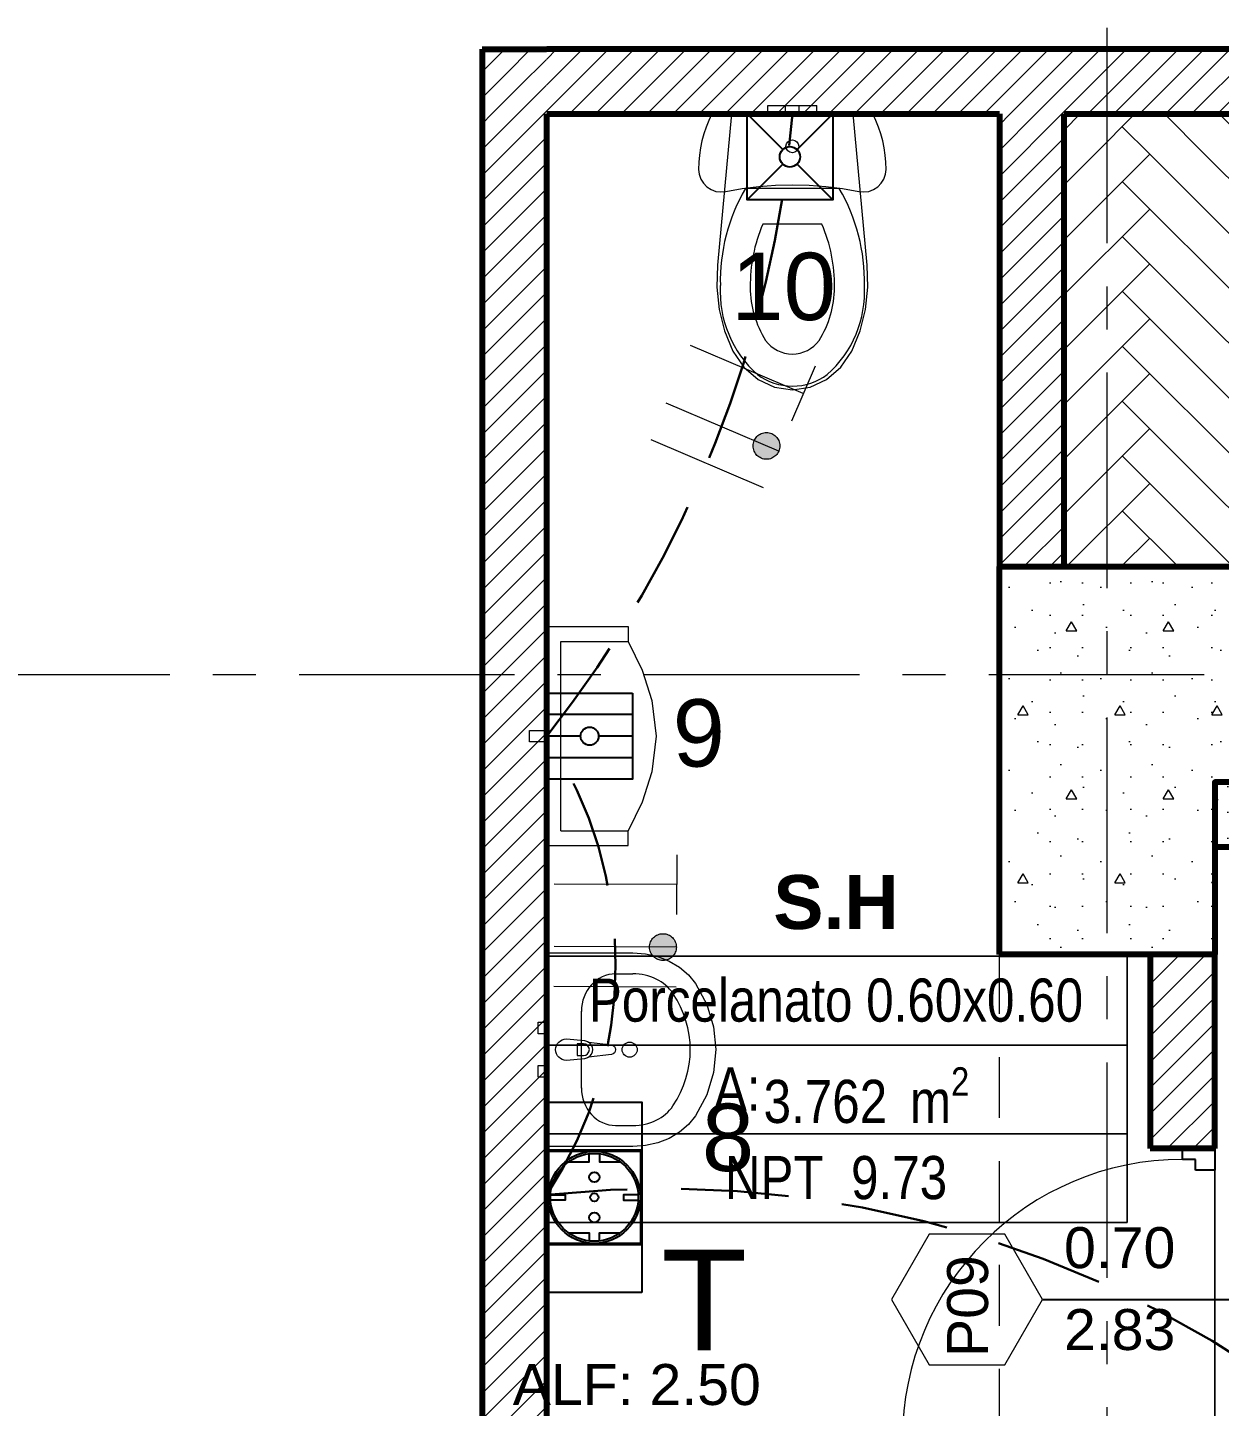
# Model space of a CAD drawing. Header units: inches. Extents: x -19 to 5698, y -728 to 92.
# Drawn here: x 191.816 to 194.581, y 37.952 to 41.15 of the extents above; entities that cross this region are included whole.
import ezdxf
from ezdxf.enums import TextEntityAlignment as Align

# ---------------------------------------------------------------- set-up
doc = ezdxf.new("R2010")
doc.units = ezdxf.units.IN
doc.header["$MEASUREMENT"] = 0
doc.set_wipeout_variables(frame=1)
doc.header["$PDMODE"] = 1
for name, pattern in [('HIDDEN', [0.375, 0.25, -0.125]), ('Hidden Line', [0.195611, 0.141111, -0.0545]), ('Punto & Raya', [0.65, 0.5, -0.075, 0, -0.075]), ('Rayas', [0.282222, 0.141111, -0.141111]), ('RAYITAS', [0.375, 0.25, -0.125]), ('Wipeout_Contour', [1, 0, -1])]:
    doc.linetypes.add(name, pattern=pattern)
doc.layers.get('0').update_dxf_attribs({"color": 61})
for name, color, linetype, lineweight in [('00 conduct tomacorr', 120, 'HIDDEN', 30), ('00 IE LUZ EMERGENCIA', 253, 'Continuous', 0), ('T-TECHO-E', 150, 'Continuous', 20), ('TOMACORRIENTE', 22, 'RAYITAS', 9)]:
    doc.layers.add(name, color=color, linetype=linetype, lineweight=lineweight)
for name, color, linetype in [('02 _ ARQ _ ALB _ Ejes Generales', 251, 'Continuous'), ('02 _ ARQ _ ZON _ Espacio.3D', 7, 'Continuous'), ('08 _ STR _ EXT _ 06 Columnas', 7, 'Continuous'), ('08 _ STR _ EXT _ 07 Losa Aligerada', 7, 'Continuous'), ('08 _ STR _ EXT _ 09 Vigas', 251, 'Continuous'), ('Estructura - 04 MURO', 7, 'Continuous'), ('Estructura - Carga', 7, 'Continuous'), ('Fluxometro E. Baño', 140, 'Continuous'), ('Fluxometro E. Mingitorio', 117, 'Continuous'), ('Interior - Sanitarios', 7, 'Continuous'), ('TOMA. HYDROBOX SHUKO S', 7, 'Continuous')]:
    doc.layers.add(name, color=color, linetype=linetype)
doc.styles.add('Annotative', font='arial.ttf')
doc.styles.add('Arial', font='arial.ttf')
doc.styles.add('Estilo_Generado_4', font='swisse.ttf')
doc.styles.add('Estilo_Generado_8', font='arialbd.ttf')
doc.styles.add('Estilo_Generado_9', font='ARIALN.TTF')
pattern_1 = [(45, (185.00004, 1e-08), (-0.03005204, 0.03005204), [])]

# ---------------------------------------------------------------- blocks, each defined once
blk = doc.blocks.new('*X107', base_point=(1608.118, 0))
at = {"layer": '02 _ ARQ _ ZON _ Espacio.3D', "color": 254, "linetype": 'Continuous', "lineweight": 0}
for p, q in [((1617.3753, 40.95), (1617.338, 40.9127)), ((1617.5026, 40.95), (1617.4094, 40.8568)), ((1617.664, 40.8568), (1617.5708, 40.95)), ((1617.7913, 40.8568), (1617.6981, 40.95)), ((1617.7572, 40.95), (1617.7276, 40.9205)), ((1617.8844, 40.95), (1617.7913, 40.8568)), ((1618.0117, 40.95), (1617.9186, 40.8568)), ((1618.1731, 40.8568), (1618.0799, 40.95)), ((1618.3004, 40.8568), (1618.2072, 40.95)), ((1618.2663, 40.95), (1618.2367, 40.9205)), ((1618.3936, 40.95), (1618.3004, 40.8568)), ((1618.5208, 40.95), (1618.4277, 40.8568)), ((1618.6822, 40.8568), (1618.5891, 40.95)), ((1618.8095, 40.8568), (1618.7163, 40.95)), ((1618.7754, 40.95), (1618.7459, 40.9205)), ((1618.9027, 40.95), (1618.8095, 40.8568)), ((1619.03, 40.95), (1618.9368, 40.8568)), ((1619.1913, 40.8568), (1619.0982, 40.95)), ((1619.2381, 40.9373), (1619.2254, 40.95)), ((1617.4731, 40.9205), (1617.5367, 40.8568)), ((1617.9822, 40.9205), (1618.0458, 40.8568)), ((1618.4913, 40.9205), (1618.5549, 40.8568)), ((1619.0004, 40.9205), (1619.0641, 40.8568)), ((1617.4094, 40.8568), (1617.338, 40.7854)), ((1617.5367, 40.8568), (1617.338, 40.6581)), ((1617.7913, 40.6023), (1617.5367, 40.8568)), ((1617.7913, 40.7295), (1617.664, 40.8568)), ((1617.7913, 40.8568), (1617.7276, 40.7932)), ((1617.9186, 40.8568), (1617.7913, 40.7295)), ((1618.0458, 40.8568), (1617.7913, 40.6023)), ((1618.3004, 40.6023), (1618.0458, 40.8568)), ((1618.3004, 40.7295), (1618.1731, 40.8568)), ((1618.3004, 40.8568), (1618.2367, 40.7932)), ((1618.4277, 40.8568), (1618.3004, 40.7295)), ((1618.5549, 40.8568), (1618.3004, 40.6023)), ((1618.8095, 40.6023), (1618.5549, 40.8568)), ((1618.8095, 40.7295), (1618.6822, 40.8568)), ((1618.8095, 40.8568), (1618.7459, 40.7932)), ((1618.9368, 40.8568), (1618.8095, 40.7295)), ((1619.0641, 40.8568), (1618.8095, 40.6023)), ((1619.2381, 40.6828), (1619.0641, 40.8568)), ((1619.2381, 40.8101), (1619.1913, 40.8568)), ((1617.7913, 40.475), (1617.4731, 40.7932)), ((1618.3004, 40.475), (1617.9822, 40.7932)), ((1618.8095, 40.475), (1618.4913, 40.7932)), ((1619.2381, 40.5555), (1619.0004, 40.7932)), ((1617.5367, 40.7295), (1617.338, 40.5309)), ((1617.7913, 40.7295), (1617.7276, 40.6659)), ((1618.0458, 40.7295), (1617.7913, 40.475)), ((1618.3004, 40.7295), (1618.2367, 40.6659)), ((1618.5549, 40.7295), (1618.3004, 40.475)), ((1618.8095, 40.7295), (1618.7459, 40.6659)), ((1619.0641, 40.7295), (1618.8095, 40.475)), ((1617.664, 40.475), (1617.4731, 40.6659)), ((1618.1731, 40.475), (1617.9822, 40.6659)), ((1618.6822, 40.475), (1618.4913, 40.6659)), ((1619.1913, 40.475), (1619.0004, 40.6659)), ((1617.5367, 40.6023), (1617.4094, 40.475)), ((1617.7913, 40.6023), (1617.7276, 40.5386)), ((1618.0458, 40.6023), (1617.9186, 40.475)), ((1618.3004, 40.6023), (1618.2367, 40.5386)), ((1618.5549, 40.6023), (1618.4277, 40.475)), ((1618.8095, 40.6023), (1618.7459, 40.5386)), ((1619.0641, 40.6023), (1618.9368, 40.475)), ((1617.4731, 40.5386), (1617.5367, 40.475)), ((1617.9822, 40.5386), (1618.0458, 40.475)), ((1618.4913, 40.5386), (1618.5549, 40.475)), ((1619.0004, 40.5386), (1619.0641, 40.475)), ((1617.4094, 40.475), (1617.338, 40.4036)), ((1617.5367, 40.475), (1617.338, 40.2763)), ((1617.7913, 40.2204), (1617.5367, 40.475)), ((1617.7913, 40.3477), (1617.664, 40.475)), ((1617.7913, 40.475), (1617.7276, 40.4113)), ((1617.9186, 40.475), (1617.7913, 40.3477)), ((1618.0458, 40.475), (1617.7913, 40.2204)), ((1618.3004, 40.2204), (1618.0458, 40.475)), ((1618.3004, 40.3477), (1618.1731, 40.475)), ((1618.3004, 40.475), (1618.2367, 40.4113)), ((1618.4277, 40.475), (1618.3004, 40.3477)), ((1618.5549, 40.475), (1618.3004, 40.2204)), ((1618.8095, 40.2204), (1618.5549, 40.475)), ((1618.8095, 40.3477), (1618.6822, 40.475)), ((1618.8095, 40.475), (1618.7459, 40.4113)), ((1618.9368, 40.475), (1618.8095, 40.3477)), ((1619.0641, 40.475), (1618.8095, 40.2204)), ((1619.2381, 40.3009), (1619.0641, 40.475)), ((1619.2381, 40.4282), (1619.1913, 40.475)), ((1617.7913, 40.0931), (1617.4731, 40.4113)), ((1618.3004, 40.0931), (1617.9822, 40.4113)), ((1618.8095, 40.0931), (1618.4913, 40.4113)), ((1619.2381, 40.1737), (1619.0004, 40.4113)), ((1617.5367, 40.3477), (1617.338, 40.149)), ((1617.7913, 40.3477), (1617.7276, 40.2841)), ((1618.0458, 40.3477), (1617.7913, 40.0931)), ((1618.3004, 40.3477), (1618.2367, 40.2841)), ((1618.5549, 40.3477), (1618.3004, 40.0931)), ((1618.8095, 40.3477), (1618.7459, 40.2841)), ((1619.0641, 40.3477), (1618.8095, 40.0931)), ((1617.664, 40.0931), (1617.4731, 40.2841)), ((1618.1731, 40.0931), (1617.9822, 40.2841)), ((1618.6822, 40.0931), (1618.4913, 40.2841)), ((1619.1913, 40.0931), (1619.0004, 40.2841)), ((1617.5367, 40.2204), (1617.4094, 40.0931)), ((1617.7913, 40.2204), (1617.7276, 40.1568)), ((1618.0458, 40.2204), (1617.9186, 40.0931)), ((1618.3004, 40.2204), (1618.2367, 40.1568)), ((1618.5549, 40.2204), (1618.4277, 40.0931)), ((1618.8095, 40.2204), (1618.7459, 40.1568)), ((1619.0641, 40.2204), (1618.9368, 40.0931)), ((1617.4731, 40.1568), (1617.5367, 40.0931)), ((1617.9822, 40.1568), (1618.0458, 40.0931)), ((1618.4913, 40.1568), (1618.5549, 40.0931)), ((1619.0004, 40.1568), (1619.0641, 40.0931)), ((1617.4094, 40.0931), (1617.338, 40.0217)), ((1617.5367, 40.0931), (1617.3436, 39.9)), ((1617.7299, 39.9), (1617.5367, 40.0931)), ((1617.7913, 39.9659), (1617.664, 40.0931)), ((1617.7913, 40.0931), (1617.7276, 40.0295)), ((1617.9186, 40.0931), (1617.7913, 39.9659)), ((1618.0458, 40.0931), (1617.8527, 39.9)), ((1618.3004, 39.8386), (1618.0458, 40.0931)), ((1618.3004, 39.9659), (1618.1731, 40.0931)), ((1618.3004, 40.0931), (1618.2367, 40.0295)), ((1618.4277, 40.0931), (1618.3004, 39.9659)), ((1618.5549, 40.0931), (1618.3004, 39.8386)), ((1618.8095, 39.8386), (1618.5549, 40.0931)), ((1618.8095, 39.9659), (1618.6822, 40.0931)), ((1618.8095, 40.0931), (1618.7459, 40.0295)), ((1618.9368, 40.0931), (1618.8095, 39.9659)), ((1619.0641, 40.0931), (1618.8095, 39.8386)), ((1619.2381, 39.9191), (1619.0641, 40.0931)), ((1619.2381, 40.0464), (1619.1913, 40.0931)), ((1617.6026, 39.9), (1617.4731, 40.0295)), ((1618.3004, 39.7113), (1617.9822, 40.0295)), ((1618.8095, 39.7113), (1618.4913, 40.0295)), ((1619.2381, 39.7918), (1619.0004, 40.0295)), ((1617.5367, 39.9659), (1617.4708, 39.9)), ((1617.7913, 39.9659), (1617.7276, 39.9022)), ((1618.0458, 39.9659), (1617.98, 39.9)), ((1618.3004, 39.9659), (1618.2367, 39.9022)), ((1618.5549, 39.9659), (1618.3004, 39.7113)), ((1618.8095, 39.9659), (1618.7459, 39.9022)), ((1619.0641, 39.9659), (1618.8095, 39.7113)), ((1617.4753, 39.9), (1617.4731, 39.9022)), ((1617.9844, 39.9), (1617.9822, 39.9022)), ((1618.6822, 39.7113), (1618.4913, 39.9022)), ((1619.1913, 39.7113), (1619.0004, 39.9022)), ((1618.3004, 39.8386), (1618.2367, 39.7749)), ((1618.5549, 39.8386), (1618.4277, 39.7113)), ((1618.8095, 39.8386), (1618.7459, 39.7749)), ((1619.0641, 39.8386), (1618.9368, 39.7113)), ((1618.1731, 39.7113), (1618.088, 39.7964)), ((1618.4913, 39.7749), (1618.5549, 39.7113)), ((1619.0004, 39.7749), (1619.0641, 39.7113)), ((1618.3004, 39.584), (1618.1731, 39.7113)), ((1618.3004, 39.7113), (1618.2367, 39.6477)), ((1618.4277, 39.7113), (1618.3004, 39.584)), ((1618.5549, 39.7113), (1618.3004, 39.4567)), ((1618.8095, 39.4567), (1618.5549, 39.7113)), ((1618.8095, 39.584), (1618.6822, 39.7113)), ((1618.8095, 39.7113), (1618.7459, 39.6477)), ((1618.9368, 39.7113), (1618.8095, 39.584)), ((1619.0641, 39.7113), (1618.8095, 39.4567)), ((1619.2381, 39.5373), (1619.0641, 39.7113)), ((1619.2381, 39.6645), (1619.1913, 39.7113)), ((1618.3004, 39.4567), (1618.088, 39.6691)), ((1618.739, 39.4), (1618.4913, 39.6477)), ((1619.2381, 39.41), (1619.0004, 39.6477)), ((1618.3004, 39.584), (1618.2367, 39.5204)), ((1618.5549, 39.584), (1618.4209, 39.45)), ((1618.8095, 39.584), (1618.7459, 39.5204)), ((1619.0641, 39.584), (1618.88, 39.4)), ((1618.1799, 39.45), (1618.088, 39.5418)), ((1618.6117, 39.4), (1618.4913, 39.5204)), ((1619.1208, 39.4), (1619.0004, 39.5204)), ((1618.3004, 39.4567), (1618.2936, 39.45)), ((1618.5549, 39.4567), (1618.5381, 39.4399)), ((1618.8095, 39.4567), (1618.7528, 39.4)), ((1619.0641, 39.4567), (1619.0073, 39.4))]:
    blk.add_line(p, q, dxfattribs=at)
for p in [(1617.7276, 40.6659), (1618.2367, 40.6659), (1618.7459, 40.6659), (1617.7276, 40.2841), (1618.2367, 40.2841), (1618.7459, 40.2841), (1617.7276, 39.9022), (1618.2367, 39.9022), (1618.7459, 39.9022), (1618.2367, 39.5204), (1618.7459, 39.5204)]:
    blk.add_point(p, dxfattribs=at)
blk = doc.blocks.new('TOMA. HYDROBOX SHUKO')
at = {"true_color": 0xafd9aa}
h = blk.add_hatch(dxfattribs=at)
h.set_pattern_fill('ANSI31', color=9, scale=0.67)
h.set_pattern_definition([(45, (0, 0), (-1.5041929, 1.5041929), [])])
edge = h.paths.add_edge_path()
edge.add_arc((53447.4624, 40916.352), 0.008, 0, 360)
edge = h.paths.add_edge_path()
edge.add_arc((53447.4942, 40916.3521), 0.00644, 0, 360)
edge = h.paths.add_edge_path()
edge.add_arc((53447.5258, 40916.352), 0.008, 0, 360)
at = {"color": 32, "true_color": 0xcd6928}
blk.add_lwpolyline([(53447.6441, 40916.427), (53447.6441, 40916.277), (53447.3441, 40916.277), (53447.3441, 40916.427)], close=True, dxfattribs=at)
for points in [[(53447.4199, 40916.277), (53447.5683, 40916.277), (53447.5683, 40916.427), (53447.4199, 40916.427), (53447.4199, 40916.277)], [(53447.4216, 40916.2794), (53447.4216, 40916.4245), (53447.5666, 40916.4245), (53447.5666, 40916.2794), (53447.4216, 40916.2794)], [(53447.4899, 40916.421), (53447.4899, 40916.3978), (53447.4983, 40916.3978), (53447.4983, 40916.421)], [(53447.4254, 40916.3603), (53447.4382, 40916.3603), (53447.4382, 40916.3928)], [(53447.5628, 40916.3603), (53447.55, 40916.3603), (53447.55, 40916.3928)], [(53447.4382, 40916.3111), (53447.4382, 40916.3436), (53447.4254, 40916.3436)], [(53447.55, 40916.3111), (53447.55, 40916.3436), (53447.5628, 40916.3436)], [(53447.4899, 40916.2829), (53447.4899, 40916.3061), (53447.4983, 40916.3061), (53447.4983, 40916.2829)]]:
    blk.add_lwpolyline(points, dxfattribs=at)
for centre, radius in [((53447.4941, 40916.352), 0.0725), ((53447.4941, 40916.352), 0.0692), ((53447.4624, 40916.352), 0.008), ((53447.4942, 40916.3521), 0.00644), ((53447.5258, 40916.352), 0.008)]:
    blk.add_circle(centre, radius, dxfattribs=at)
at = {"color": 30, "true_color": 0xf8991e, "style": 'Arial'}
blk.add_text('T', height=0.1588, rotation=90, dxfattribs=at).set_placement((53447.6558, 40916.525), align=Align.MIDDLE_CENTER)
blk = doc.blocks.new('Flux E Baño')
at = {"layer": 'Fluxometro E. Baño'}
for p, q in [((-0.075, 0.15), (-0.0126, 0.0876)), ((0.075, 0.15), (0.0126, 0.0876)), ((-0.0126, 0.0624), (-0.075, 0)), ((0.0126, 0.0624), (0.075, 0))]:
    blk.add_line(p, q, dxfattribs=at)
blk.add_lwpolyline([(-0.075, 0.15), (0.075, 0.15), (0.075, 0), (-0.075, 0)], close=True, dxfattribs=at)
at = {"layer": 'Fluxometro E. Baño', "color": 242, "true_color": 0xcd2027}
blk.add_circle((0, 0.075), 0.0178, dxfattribs=at)
blk = doc.blocks.new('Flux E Mingitorio')
at = {"layer": 'Fluxometro E. Mingitorio'}
for p, q in [((-0.0382, 0), (-0.0382, 0.15)), ((0, 0.15), (0, 0.0908)), ((0.0377, 0.15), (0.0377, 0)), ((0, 0.0592), (0, 0))]:
    blk.add_line(p, q, dxfattribs=at)
blk.add_lwpolyline([(-0.075, 0.15), (0.075, 0.15), (0.075, 0), (-0.075, 0)], close=True, dxfattribs=at)
at = {"layer": 'Fluxometro E. Mingitorio', "color": 242, "true_color": 0xcd2027}
blk.add_circle((0, 0.075), 0.0158, dxfattribs=at)
blk = doc.blocks.new('a')
at = {"layer": 'TOMACORRIENTE', "ltscale": 0.05}
h = blk.add_hatch(color=4, dxfattribs=at)
edge = h.paths.add_edge_path()
edge.add_arc((0, 0.0752), 0.0211, 0, 360)
at = {"layer": 'TOMACORRIENTE', "color": 4}
for p, q in [((-0.1455, 0.0963), (-0.0515, 0.0963)), ((-0.0985, 0.0963), (-0.0985, -0.0966)), ((0, 0.0963), (0, -0.0963)), ((0.0623, -0.0963), (0.0623, 0.0963))]:
    blk.add_line(p, q, dxfattribs=at)
blk.add_circle((0, 0.0752), 0.0211, dxfattribs=at)
blk = doc.blocks.new('CABLE 3FACE')
at = {"layer": 'T-TECHO-E', "rotation": 59.94170052614085}
blk.add_blockref('a', (0, 0), dxfattribs=at)

msp = doc.modelspace()

# ---------------------------------------------------------------- hatches: boundary and pattern name
at = {"layer": 'Estructura - Carga', "linetype": 'Continuous', "lineweight": 13}
h = msp.add_hatch(dxfattribs=at)
h.set_pattern_fill('HORMIGÓN_ARMADO_0002', color=251, style=0, pattern_type=2)
h.set_pattern_definition([(0, (185.00004, 1e-08), (0, 0.3117692), [0.03, -0.15]), (0, (185.09004, 0.1559), (0, 0.3117692), [0.03, -0.15]), (60, (185.00004, 1e-08), (-0.27, 0.1558846), [0.03, -0.15]), (60, (185.18004, 1e-08), (-0.27, 0.1558846), [0.03, -0.15]), (120, (185.03004, 1e-08), (0.27, 0.1558846), [0.03, -0.15]), (120, (185.21004, 1e-08), (0.27, 0.1558846), [0.03, -0.15]), (0, (185.00004, 0.03), (0, 0.06), [0, -0.06, 0, -0.09]), (45, (185.03004, 0.03), (-0.04242641, 0.04242641), [0, -0.045, 0, -0.075])])
h.paths.add_polyline_path([(194.57, 39.25), (194.87, 39.25), (194.87, 39.4), (194.57, 39.4)])

# ---------------------------------------------------------------- linework, layer by layer
at = {"layer": '02 _ ARQ _ ZON _ Espacio.3D', "color": 251, "linetype": 'Continuous', "lineweight": 13}
for p, q in [((194.3662, 38.996), (193.0159, 38.996)), ((193.0159, 38.996), (193.0159, 38.3783)), ((193.0159, 38.996), (194.3662, 38.996)), ((193.0159, 38.7901), (193.0159, 38.996)), ((194.3662, 38.3783), (194.3662, 38.996)), ((194.3662, 38.996), (194.3662, 38.7901)), ((194.3662, 38.7901), (193.0159, 38.7901)), ((193.0159, 38.7901), (194.3662, 38.7901)), ((193.0159, 38.5842), (193.0159, 38.7901)), ((194.3662, 38.7901), (194.3662, 38.5842)), ((194.3662, 38.5842), (193.0159, 38.5842)), ((193.0159, 38.5842), (194.3662, 38.5842)), ((193.0159, 38.3783), (193.0159, 38.5842)), ((194.3662, 38.5842), (194.3662, 38.3783)), ((193.0159, 38.3783), (194.3662, 38.3783)), ((194.3662, 38.3783), (193.0159, 38.3783))]:
    msp.add_line(p, q, dxfattribs=at)
at = {"layer": '02 _ ARQ _ ZON _ Espacio.3D', "color": 9, "linetype": 'Continuous', "lineweight": 5, "flags": 128}
msp.add_lwpolyline([(194.57, 37.85), (194.57, 38.55), (194.42, 38.55), (194.42, 39), (194.07, 39), (194.07, 40.95), (193.0201, 40.95), (193.0201, 37.85)], close=True, dxfattribs=at)
at = {"layer": '02 _ ARQ _ ZON _ Espacio.3D', "color": 254, "linetype": 'Continuous', "lineweight": 0, "flags": 128}
for points in [[(196.1201, 40.95), (194.22, 40.95), (194.22, 39.9), (194.97, 39.9), (194.97, 39.45), (195.4201, 39.45), (195.4201, 39.4), (196.1201, 39.4), (196.1201, 39.9)], [(201.07, 31.0002), (205.02, 31), (205.02, 39), (201.0699, 39), (201.0698, 39.7505), (196.27, 39.7505), (196.2701, 39.4), (194.57, 39.4), (194.57, 37.7), (194.22, 37.7), (194.22, 33.75), (193.32, 33.75), (193.32, 29.75), (194.07, 29.75), (194.07, 30.7), (194.57, 30.7), (194.57, 30.2), (195.07, 30.2), (195.07, 29.75), (201.07, 29.75)]]:
    msp.add_lwpolyline(points, close=True, dxfattribs=at)
at = {"layer": '08 _ STR _ EXT _ 07 Losa Aligerada', "color": 7, "linetype": 'Rayas', "lineweight": 18, "flags": 128}
msp.add_lwpolyline([(193.22, 11.97, 1.049431), (198.7937, 6.3), (209.6003, 6.3), (209.6003, 6.2005), (214.7981, 6.2005), (214.7981, 7.2), (222.07, 7.2), (222.07, 5.6637), (223.2699, 5.6637), (223.2699, 4.2), (228.3699, 4.2), (228.3699, 5.6637), (229.57, 5.6637), (229.57, 7.2), (236.57, 7.2), (236.57, 14.9999), (236.57, 15.1499), (236.57, 15.1499), (236.57, 15.7999), (236.57, 15.7999), (236.57, 18.1001), (236.57, 20.35), (234.07, 20.35), (231.67, 20.35), (231.67, 22.35), (231.67, 22.6), (231.67, 24.5), (231.67, 24.75), (231.67, 26.75), (236.57, 26.75), (236.57, 29.7), (236.57, 35.2005), (236.57, 39.9), (228.67, 39.9), (223.5529, 39.9), (223.5529, 40.9), (218.9324, 40.9), (218.9324, 39.9), (208.37, 39.9), (208.37, 41.4352), (207.42, 41.4352), (207.42, 42.9), (202.22, 42.9), (202.22, 41.4352), (201.2699, 41.4352), (201.2699, 39.9), (196.2701, 39.9), (196.2701, 41.1), (192.8701, 41.1), (192.8701, 37.7), (194.07, 37.7), (194.07, 33.9), (193.17, 33.9), (193.17, 21.2663), (193.22, 21.2663)], format="xyb", close=True, dxfattribs=at)
at = {"layer": '08 _ STR _ EXT _ 07 Losa Aligerada', "color": 7, "linetype": 'Continuous', "lineweight": 18, "flags": 128}
msp.add_lwpolyline([(208.37, 42.6544), (207.42, 42.6544), (207.42, 42.9), (202.22, 42.9), (202.22, 42.6544), (201.2699, 42.6544), (201.2699, 39.9), (196.1201, 39.9), (196.1201, 40.95), (193.0201, 40.95), (193.0201, 37.7), (194.1639, 37.7), (194.1639, 33.9), (193.17, 33.9), (193.17, 23.8932), (193.17, 6.3), (212.718, 6.3)], dxfattribs=at)
at = {"layer": '08 _ STR _ EXT _ 09 Vigas', "color": 251, "linetype": 'Hidden Line', "lineweight": 13, "true_color": 0x636466}
msp.add_line((194.57, 39.4), (201.07, 39.4), dxfattribs=at)
at = {"layer": 'Estructura - 04 MURO', "color": 165, "linetype": 'Continuous', "lineweight": 25}
for p, q in [((194.525, 38.525), (194.495, 38.525)), ((194.525, 38.5), (194.525, 38.525)), ((194.57, 38.5), (194.525, 38.5))]:
    msp.add_line(p, q, dxfattribs=at)
at = {"layer": 'Estructura - 04 MURO', "color": 152, "linetype": 'Continuous', "lineweight": 25}
msp.add_line((194.17, 38.2), (194.6825, 38.2), dxfattribs=at)
at = {"layer": 'Estructura - 04 MURO', "color": 251, "linetype": 'Continuous', "lineweight": 13, "flags": 128}
msp.add_lwpolyline([(193.82, 38.2), (193.9075, 38.0484), (194.0825, 38.0484), (194.17, 38.2), (194.0825, 38.3515), (193.9075, 38.3515)], close=True, dxfattribs=at)
at = {"layer": 'Estructura - 04 MURO', "color": 165, "linetype": 'Continuous', "lineweight": 15}
msp.add_arc((194.495, 37.875), 0.65, 90, 180, dxfattribs=at)
at = {"layer": 'Estructura - Carga', "color": 7, "linetype": 'Continuous', "lineweight": 80, "flags": 128}
msp.add_lwpolyline([(194.57, 39.25), (194.87, 39.25), (194.87, 39.4), (194.57, 39.4)], close=True, dxfattribs=at)
at = {"layer": 'Interior - Sanitarios', "color": 205, "linetype": 'Continuous', "lineweight": 13}
for p, q in [((193.5898, 40.777), (193.4809, 40.777)), ((193.6988, 40.777), (193.5898, 40.777)), ((193.5898, 40.6945), (193.5211, 40.6945)), ((193.6586, 40.6945), (193.5898, 40.6945)), ((193.2092, 39.7607), (193.2092, 39.7261)), ((193.0526, 39.7261), (193.2092, 39.7261)), ((193.0526, 39.2873), (193.0526, 39.7261)), ((193.0526, 39.2873), (193.2092, 39.2873)), ((193.2092, 39.2527), (193.2092, 39.2873)), ((193.1799, 38.9554), (193.2199, 38.9554)), ((193.1006, 38.6905), (193.1006, 38.8685)), ((193.1053, 38.7931), (193.0905, 38.7931)), ((193.0905, 38.7931), (193.0905, 38.7659)), ((193.0905, 38.7659), (193.1053, 38.7659)), ((193.1799, 38.6036), (193.2199, 38.6036))]:
    msp.add_line(p, q, dxfattribs=at)
at = {"layer": 'Interior - Sanitarios', "color": 205, "linetype": 'Continuous', "lineweight": 13, "flags": 128}
msp.add_lwpolyline([(193.2092, 39.7261), (193.2416, 39.6597), (193.2639, 39.5897), (193.274, 39.5067), (193.2639, 39.4237), (193.2416, 39.3537), (193.2092, 39.2873)], dxfattribs=at)
msp.add_lwpolyline([(193.0656, 38.8045), (193.1075, 38.8005, -0.12102), (193.117, 38.7972), (193.17, 38.7906, -0.882566), (193.17, 38.7684), (193.117, 38.7618, -0.12102), (193.1075, 38.7585), (193.0656, 38.7545, -1)], format="xyb", close=True, dxfattribs=at)
at = {"layer": 'Interior - Sanitarios', "color": 205, "linetype": 'Continuous', "lineweight": 13}
msp.add_circle((193.2124, 38.7795), 0.0175, dxfattribs=at)
for centre, radius, start, end in [((193.1053, 38.7795), 0.0136, 270, 90), ((193.1056, 38.7795), 0.0211, 302.771, 57.229)]:
    msp.add_arc(centre, radius, start, end, dxfattribs=at)
msp.add_ellipse((193.5898, 40.875), major_axis=(0.015, 0), ratio=0.999724, dxfattribs=at)
for centre, major_axis, ratio, start_param, end_param in [((193.8479, 40.5621), (0, 0.4255), 0.999377, 1.041392, 1.594412), ((193.3317, 40.5621), (0, 0.4255), 0.999377, 4.688771, 5.241791), ((193.8543, 40.5524), (0, 0.3624), 0.999377, 1.167971, 1.583698), ((193.3254, 40.5524), (0, 0.3624), 0.999377, 4.699484, 5.115211), ((193.6793, 40.5377), (0, 0.2571), 0.999377, 1.515065, 2.415654), ((193.7248, 40.5485), (0, 0.2328), 0.999377, 1.574045, 2.131711), ((193.4549, 40.5485), (0, 0.2328), 0.999377, 4.151471, 4.709136), ((193.5004, 40.5377), (0, 0.2571), 0.999377, 3.867528, 4.768116), ((193.5906, 40.4712), (0, 0.0783), 0.999377, 2.207897, 3.131202), ((193.589, 40.4712), (0, 0.0783), 0.999377, 3.151984, 4.075289), ((193.5906, 40.4573), (0, 0.1386), 0.999377, 2.509088, 3.135732), ((193.589, 40.4572), (0, 0.1386), 0.999377, 3.147454, 3.774097), ((193.1799, 38.8684), (0, 0.087), 0.9125, 0, 1.570796), ((193.2199, 38.8685), (0.1057, 0), 0.821452, 0.496975, 1.570796), ((193.02, 38.7795), (0.3331, 0), 0.821452, 5.78621, 6.78016), ((193.1799, 38.6906), (0, 0.087), 0.9125, 1.570796, 3.141593), ((193.2199, 38.6904), (0.1057, 0), 0.821452, 4.712389, 5.78621)]:
    msp.add_ellipse(centre, major_axis=major_axis, ratio=ratio, start_param=start_param, end_param=end_param, dxfattribs=at)

# ---------------------------------------------------------------- block references
at = {"layer": '00 conduct tomacorr', "xscale": 1.47256122672843, "yscale": 1.47256122672843, "zscale": 1.47256122672843, "rotation": 186.9646409837987}
msp.add_blockref('CABLE 3FACE', (193.4279, 40.2235), dxfattribs=at)
at = {"layer": '02 _ ARQ _ ZON _ Espacio.3D', "color": 5, "linetype": 'Continuous', "lineweight": 25}
msp.add_blockref('*X107', (185, 0), dxfattribs=at)

# ---------------------------------------------------------------- texts
at = {"layer": '00 IE LUZ EMERGENCIA', "style": 'Annotative'}
for tag, p in [('10', (193.4482, 40.4719)), ('9', (193.3122, 39.4361)), ('8', (193.3799, 38.4979, 0))]:
    msp.add_attdef(tag, p, '', height=0.1562, dxfattribs=at)
at = {"layer": '02 _ ARQ _ ZON _ Espacio.3D', "color": 251, "lineweight": 25, "attachment_point": 2}
for s, insert, char_height, style in [('\\A1;{\\pqc;\\pt0;\\fArial|b1|i0|c0|p34;S.H}', (193.6911, 39.1844), 0.125, 'Estilo_Generado_8'), ('\\A1;{\\pqc;\\pt0;\\fArial Narrow|b0|i0|c0|p34;Porcelanato 0.60x0.60}', (193.6911, 38.9445), 0.1, 'Estilo_Generado_9'), ('\\A1;{\\pqc;\\pt0;\\fArial Narrow|b0|i0|c0|p34;A: }', (193.4619, 38.7382), 0.1, 'Estilo_Generado_9'), ('\\A1;{\\pqc;\\pt0,0.3;\\fArial Narrow|b0|i0|c0|p34;3.762\\fArial Narrow|b0|i0|c0|p34;\\A1{\\H.66x;\\S^  ;}\\fArial Narrow|b0|i0|c0|p34; m\\fArial Narrow|b0|i0|c0|p34;\\A1{\\H.66x;\\S2^  ;}}', (193.7616, 38.7387), 0.1, 'Estilo_Generado_9'), ('\\A1;{\\pqc;\\pt0;\\fArial Narrow|b0|i0|c0|p34;NPT  9.73}', (193.6911, 38.5328), 0.1, 'Estilo_Generado_9')]:
    msp.add_mtext(s, dxfattribs=dict(at, insert=insert, char_height=char_height, style=style))
at = {"layer": 'Estructura - 04 MURO', "color": 251, "lineweight": 25, "char_height": 0.095, "attachment_point": 7, "style": 'Estilo_Generado_4'}
for s, insert in [('\\A1;{\\pql;\\pt0;\\fSwis721 Ex BT|b0|i0|c0|p34;0.70\\fSwis721 Ex BT|b0|i0|c0|p34;\\A1{\\H.66x;\\S^  ;}\\fSwis721 Ex BT|b0|i0|c0|p34;\\fSwis721 Ex BT|b0|i0|c0|p34;}', (194.22, 38.245)), ('\\A1;{\\pql;\\pt0;\\fSwis721 Ex BT|b0|i0|c0|p34;2.83\\fSwis721 Ex BT|b0|i0|c0|p34;\\A1{\\H.66x;\\S^  ;}\\fSwis721 Ex BT|b0|i0|c0|p34;\\fSwis721 Ex BT|b0|i0|c0|p34;}', (194.22, 38.055))]:
    msp.add_mtext(s, dxfattribs=dict(at, insert=insert))
at = {"layer": 'Estructura - 04 MURO', "color": 251, "lineweight": 25, "insert": (194.0451, 38.0666), "char_height": 0.095, "attachment_point": 7, "rotation": 90, "style": 'Estilo_Generado_4'}
msp.add_mtext('\\A1;{\\pql;\\pt0;\\fSwis721 Ex BT|b0|i0|c0|p34;P09\\fSwis721 Ex BT|b0|i0|c0|p34;\\fSwis721 Ex BT|b0|i0|c0|p34;\\fSwis721 Ex BT|b0|i0|c0|p34;}', dxfattribs=at)

# ---------------------------------------------------------------- next in the draw order: wipeouts: each hides what was drawn before it
at = {"color": 254, "linetype": 'Wipeout_Contour', "lineweight": 0, "ltscale": 4849.341072}
msp.add_wipeout([(193.0201, 41.1), (192.8701, 41.1), (193.0201, 40.95)], dxfattribs=at).dxf.layer = 'Estructura - 04 MURO'
at = {"color": 254, "linetype": 'Wipeout_Contour', "lineweight": 0, "ltscale": 6472.311144}
msp.add_wipeout([(194.42, 38.55), (194.57, 38.55), (194.57, 39), (194.42, 39)], dxfattribs=at).dxf.layer = 'Estructura - 04 MURO'

# ---------------------------------------------------------------- next in the draw order: hatches: boundary and pattern name
at = {"layer": 'Estructura - 04 MURO', "linetype": 'Continuous', "lineweight": 5}
h = msp.add_hatch(dxfattribs=at)
h.set_pattern_fill('LADRILLO_COMÚN_0002', color=250, style=0, pattern_type=2)
h.set_pattern_definition(pattern_1)
h.paths.add_polyline_path([(193.0201, 41.1), (192.8701, 41.1), (193.0201, 40.95)])
h = msp.add_hatch(dxfattribs=at)
h.set_pattern_fill('LADRILLO_COMÚN_0002', color=250, style=0, pattern_type=2)
h.set_pattern_definition(pattern_1)
h.paths.add_polyline_path([(194.42, 38.55), (194.57, 38.55), (194.57, 39), (194.42, 39)])

# ---------------------------------------------------------------- next in the draw order: linework, layer by layer
at = {"layer": '08 _ STR _ EXT _ 09 Vigas', "color": 251, "linetype": 'Hidden Line', "lineweight": 13, "true_color": 0x636466}
msp.add_line((194.57, 30.2), (194.57, 39.4), dxfattribs=at)
at = {"layer": 'Estructura - 04 MURO', "color": 7, "linetype": 'Continuous', "lineweight": 80}
for p, q in [((194.495, 38.55), (194.42, 38.55)), ((194.495, 38.55), (194.42, 38.55)), ((194.57, 38.55), (194.495, 38.55)), ((194.57, 38.55), (194.495, 38.55)), ((194.57, 38.55), (194.495, 38.55))]:
    msp.add_line(p, q, dxfattribs=at)
at = {"layer": 'Estructura - 04 MURO', "color": 165, "linetype": 'Continuous', "lineweight": 25}
for p, q in [((194.495, 38.525), (194.495, 38.55)), ((194.495, 38.55), (194.57, 38.55)), ((194.57, 38.55), (194.57, 38.5))]:
    msp.add_line(p, q, dxfattribs=at)
at = {"layer": 'Estructura - 04 MURO', "color": 7, "linetype": 'Continuous', "lineweight": 80, "flags": 128}
for points in [[(194.42, 39), (194.42, 38.55)], [(194.57, 38.55), (194.57, 39)]]:
    msp.add_lwpolyline(points, dxfattribs=at)

# ---------------------------------------------------------------- next in the draw order: wipeouts: each hides what was drawn before it
at = {"color": 254, "linetype": 'Wipeout_Contour', "lineweight": 0, "ltscale": 4850.161614}
msp.add_wipeout([(193.0201, 40.95), (192.8701, 41.1), (192.8701, 40.95)], dxfattribs=at).dxf.layer = 'Estructura - 04 MURO'

# ---------------------------------------------------------------- next in the draw order: hatches: boundary and pattern name
at = {"layer": 'Estructura - 04 MURO', "linetype": 'Continuous', "lineweight": 5}
h = msp.add_hatch(dxfattribs=at)
h.set_pattern_fill('LADRILLO_COMÚN_0002', color=250, style=0, pattern_type=2)
h.set_pattern_definition(pattern_1)
h.paths.add_polyline_path([(193.0201, 40.95), (192.8701, 41.1), (192.8701, 40.95)])

# ---------------------------------------------------------------- next in the draw order: linework, layer by layer
at = {"layer": 'Estructura - 04 MURO', "color": 7, "linetype": 'Continuous', "lineweight": 80, "flags": 128}
msp.add_lwpolyline([(192.8701, 41.1), (193.0201, 41.1)], dxfattribs=at)

# ---------------------------------------------------------------- next in the draw order: wipeouts: each hides what was drawn before it
at = {"color": 254, "linetype": 'Wipeout_Contour', "lineweight": 0, "ltscale": 6466.176386}
msp.add_wipeout([(193.0201, 37.85), (193.0201, 40.95), (192.8701, 40.95), (192.8701, 37.85)], dxfattribs=at).dxf.layer = 'Estructura - 04 MURO'

# ---------------------------------------------------------------- next in the draw order: hatches: boundary and pattern name
at = {"layer": 'Estructura - 04 MURO', "linetype": 'Continuous', "lineweight": 5}
h = msp.add_hatch(dxfattribs=at)
h.set_pattern_fill('LADRILLO_COMÚN_0002', color=250, style=0, pattern_type=2)
h.set_pattern_definition(pattern_1)
h.paths.add_polyline_path([(193.0201, 37.85), (193.0201, 40.95), (192.8701, 40.95), (192.8701, 37.85)])

# ---------------------------------------------------------------- next in the draw order: linework, layer by layer
at = {"layer": '00 conduct tomacorr'}
for centre, radius, start, end in [((192.2155, 38.9749), 0.9644, 326.5345, 33.4654), ((193.2868, 35.9748), 2.4826, 347.9803, 96.1679)]:
    msp.add_arc(centre, radius, start, end, dxfattribs=at)
at = {"layer": '02 _ ARQ _ ALB _ Ejes Generales', "color": 251, "linetype": 'Punto & Raya', "lineweight": 13, "true_color": 0x636466}
msp.add_line((190.8454, 39.65), (239.57, 39.65), dxfattribs=at)
at = {"layer": 'Estructura - 04 MURO', "color": 7, "linetype": 'Continuous', "lineweight": 80, "flags": 128}
for points in [[(192.8701, 41.1), (192.8701, 37.7)], [(193.0201, 37.85), (193.0201, 40.95)]]:
    msp.add_lwpolyline(points, dxfattribs=at)
at = {"layer": 'Interior - Sanitarios', "color": 205, "linetype": 'Continuous', "lineweight": 13}
for p, q in [((193.02, 39.2527), (193.02, 39.7607)), ((193.02, 39.7607), (193.2092, 39.7607)), ((193.02, 39.2527), (193.2092, 39.2527))]:
    msp.add_line(p, q, dxfattribs=at)
at = {"layer": 'Interior - Sanitarios', "color": 205, "linetype": 'Continuous', "lineweight": 13, "flags": 128}
for points in [[(193.02, 39.5202), (193.02, 39.4932), (192.98, 39.4932), (192.98, 39.5202)], [(193.02, 39.0042), (193.2199, 39.0042), (193.2493, 39.0021), (193.2778, 38.9956), (193.3044, 38.9851), (193.3283, 38.9709), (193.3488, 38.9534), (193.3651, 38.9332), (193.3913, 38.8844), (193.4072, 38.8326), (193.4126, 38.7795), (193.4072, 38.7263), (193.3913, 38.6746), (193.3651, 38.6258), (193.3488, 38.6056), (193.3283, 38.5881), (193.3044, 38.5738), (193.2778, 38.5633), (193.2493, 38.5569), (193.2199, 38.5547), (193.02, 38.5547)], [(193.02, 38.843), (193.02, 38.816), (193, 38.816), (193, 38.843)], [(193.02, 38.743), (193.02, 38.716), (193, 38.716), (193, 38.743)]]:
    msp.add_lwpolyline(points, close=True, dxfattribs=at)

# ---------------------------------------------------------------- next in the draw order: block references
at = {"layer": '00 conduct tomacorr', "xscale": 1.47256122672843, "yscale": 1.47256122672843, "zscale": 1.47256122672843, "rotation": 209.7894777823319}
msp.add_blockref('CABLE 3FACE', (193.179, 39.018), dxfattribs=at)
at = {"layer": 'Fluxometro E. Mingitorio', "xscale": 1.326124489380591, "yscale": 1.326124489380591, "zscale": 1.326124489380591, "rotation": 269.999999999996}
msp.add_blockref('Flux E Mingitorio', (193.02, 39.5067), dxfattribs=at)
at = {"layer": 'TOMA. HYDROBOX SHUKO S', "xscale": 1.47256122672843, "yscale": 1.47256122672843, "zscale": 1.47256122672843, "rotation": 270}
msp.add_blockref('TOMA. HYDROBOX SHUKO', (-60058.703, 78743.1444), dxfattribs=at)

# ---------------------------------------------------------------- next in the draw order: texts
at = {"layer": 'Estructura - 04 MURO', "color": 251, "lineweight": 25, "insert": (192.9413, 37.9275), "char_height": 0.095, "attachment_point": 7, "rotation": 360, "style": 'Estilo_Generado_4'}
msp.add_mtext('\\A1;{\\pql;\\pt0;\\fSwis721 Ex BT|b0|i0|c0|p34;ALF: 2.50\\fSwis721 Ex BT|b0|i0|c0|p34;\\A1{\\H.66x;\\S^  ;}\\fSwis721 Ex BT|b0|i0|c0|p34;\\fSwis721 Ex BT|b0|i0|c0|p34;}', dxfattribs=at)

# ---------------------------------------------------------------- next in the draw order: wipeouts: each hides what was drawn before it
at = {"color": 254, "linetype": 'Wipeout_Contour', "lineweight": 0, "ltscale": 6472.833093}
msp.add_wipeout([(193.0201, 40.95), (196.1201, 40.95), (196.1201, 41.1), (193.0201, 41.1)], dxfattribs=at).dxf.layer = 'Estructura - 04 MURO'

# ---------------------------------------------------------------- next in the draw order: hatches: boundary and pattern name
at = {"layer": 'Estructura - 04 MURO', "linetype": 'Continuous', "lineweight": 5}
h = msp.add_hatch(dxfattribs=at)
h.set_pattern_fill('LADRILLO_COMÚN_0002', color=250, style=0, pattern_type=2)
h.set_pattern_definition(pattern_1)
h.paths.add_polyline_path([(193.0201, 40.95), (196.1201, 40.95), (196.1201, 41.1), (193.0201, 41.1)])

# ---------------------------------------------------------------- next in the draw order: linework, layer by layer
at = {"layer": '00 conduct tomacorr'}
msp.add_arc((190.9045, 41.176), 2.6949, 321.7251, 355.1901, dxfattribs=at)
at = {"layer": '02 _ ARQ _ ALB _ Ejes Generales', "color": 251, "linetype": 'Punto & Raya', "lineweight": 13, "true_color": 0x636466}
msp.add_line((194.32, 3.05), (194.32, 44.9), dxfattribs=at)
at = {"layer": 'Estructura - 04 MURO', "color": 7, "linetype": 'Continuous', "lineweight": 80, "flags": 128}
for points in [[(196.2701, 41.1), (193.0201, 41.1)], [(193.0201, 40.95), (194.07, 40.95)], [(194.22, 40.95), (196.1201, 40.95)]]:
    msp.add_lwpolyline(points, dxfattribs=at)
at = {"layer": 'Interior - Sanitarios', "color": 205, "linetype": 'Continuous', "lineweight": 13}
for p, q in [((193.5328, 40.97), (193.5495, 40.97)), ((193.5328, 40.95), (193.5328, 40.97)), ((193.5328, 40.95), (193.5495, 40.95)), ((193.5495, 40.97), (193.5738, 40.97)), ((193.5495, 40.95), (193.5738, 40.95)), ((193.5738, 40.97), (193.5785, 40.97)), ((193.5738, 40.95), (193.5738, 40.97)), ((193.5738, 40.95), (193.5785, 40.95)), ((193.5785, 40.97), (193.5898, 40.97)), ((193.5785, 40.95), (193.5898, 40.95)), ((193.5898, 40.97), (193.6011, 40.97)), ((193.5898, 40.95), (193.6011, 40.95)), ((193.6011, 40.97), (193.6058, 40.97)), ((193.6011, 40.95), (193.6058, 40.95)), ((193.6058, 40.95), (193.6058, 40.97)), ((193.6058, 40.97), (193.6301, 40.97)), ((193.6058, 40.95), (193.6301, 40.95)), ((193.6301, 40.97), (193.6468, 40.97)), ((193.6301, 40.95), (193.6468, 40.95)), ((193.6468, 40.95), (193.6468, 40.97))]:
    msp.add_line(p, q, dxfattribs=at)
at = {"layer": 'Interior - Sanitarios', "color": 205, "linetype": 'Continuous', "lineweight": 13, "flags": 128}
for points in [[(193.4031, 40.95), (193.396, 40.9349), (193.3898, 40.9195), (193.3845, 40.9037), (193.3801, 40.8876), (193.3767, 40.8713), (193.3743, 40.8548), (193.3728, 40.8382), (193.3723, 40.8215), (193.3736, 40.81), (193.3774, 40.799), (193.3835, 40.7892), (193.3916, 40.7809), (193.4014, 40.7746), (193.4123, 40.7705), (193.4238, 40.769), (193.4353, 40.7701), (193.4736, 40.7768), (193.5122, 40.7817), (193.551, 40.7846), (193.5898, 40.7856), (193.6287, 40.7846), (193.6675, 40.7817), (193.7061, 40.7768), (193.7443, 40.7701), (193.7559, 40.769), (193.7674, 40.7705), (193.7783, 40.7746), (193.788, 40.7809), (193.7962, 40.7892), (193.8023, 40.799), (193.8061, 40.81), (193.8073, 40.8215), (193.8068, 40.8382), (193.8054, 40.8548), (193.8029, 40.8713), (193.7995, 40.8876), (193.7952, 40.9037), (193.7899, 40.9195), (193.7837, 40.9349), (193.7766, 40.95)], [(193.4204, 40.4966), (193.4328, 40.4468), (193.4518, 40.3999), (193.4774, 40.3627), (193.5105, 40.3342), (193.5488, 40.3162), (193.5898, 40.31), (193.6309, 40.3162), (193.6692, 40.3342), (193.7022, 40.3627), (193.7278, 40.3999), (193.7469, 40.4468), (193.7593, 40.4966), (193.7647, 40.5479), (193.7632, 40.5996), (193.7308, 40.95), (193.4489, 40.95), (193.4165, 40.5996), (193.4149, 40.5479)]]:
    msp.add_lwpolyline(points, close=True, dxfattribs=at)

# ---------------------------------------------------------------- next in the draw order: block references
at = {"layer": 'Fluxometro E. Mingitorio', "xscale": 1.326124489380591, "yscale": 1.326124489380591, "zscale": 1.326124489380591}
msp.add_blockref('Flux E Baño', (193.5842, 40.7511), dxfattribs=at)

# ---------------------------------------------------------------- next in the draw order: wipeouts: each hides what was drawn before it
at = {"color": 254, "linetype": 'Wipeout_Contour', "lineweight": 0, "ltscale": 6471.073315}
msp.add_wipeout([(194.22, 39.9), (194.22, 40.95), (194.07, 40.95), (194.07, 39.9)], dxfattribs=at).dxf.layer = 'Estructura - 04 MURO'

# ---------------------------------------------------------------- next in the draw order: hatches: boundary and pattern name
at = {"layer": '08 _ STR _ EXT _ 06 Columnas', "linetype": 'Continuous', "lineweight": 9}
h = msp.add_hatch(dxfattribs=at)
h.set_pattern_fill('HORMIGÓN_EN_MASA_0002', style=0, pattern_type=2)
h.set_pattern_definition([(0, (185.00004, 1e-08), (0, 0.3897114), [0.024375, -0.200625]), (0, (185.11254, 0.19486), (0, 0.3897114), [0.024375, -0.200625]), (60, (185.00004, 1e-08), (-0.3375, 0.1948557), [0.024375, -0.200625]), (60, (185.22504, 1e-08), (-0.3375, 0.1948557), [0.024375, -0.200625]), (120, (185.0244, 1e-08), (0.3375, 0.1948557), [0.024375, -0.200625]), (120, (185.2494, 1e-08), (0.3375, 0.1948557), [0.024375, -0.200625]), (0, (185.00004, 0.0375), (0, 0.075), [0, -0.075, 0, -0.1125]), (45, (185.03754, 0.0375), (-0.05303301, 0.05303301), [0, -0.05625, 0, -0.09375])])
h.paths.add_polyline_path([(194.07, 39), (194.57, 39), (194.57, 39.4), (194.97, 39.4), (194.97, 39.9), (194.07, 39.9)])
at = {"layer": 'Estructura - 04 MURO', "linetype": 'Continuous', "lineweight": 5}
h = msp.add_hatch(dxfattribs=at)
h.set_pattern_fill('LADRILLO_COMÚN_0002', color=250, style=0, pattern_type=2)
h.set_pattern_definition(pattern_1)
h.paths.add_polyline_path([(194.22, 39.9), (194.22, 40.95), (194.07, 40.95), (194.07, 39.9)])

# ---------------------------------------------------------------- next in the draw order: linework, layer by layer
at = {"layer": '08 _ STR _ EXT _ 06 Columnas', "color": 7, "linetype": 'Continuous', "lineweight": 80, "flags": 128}
msp.add_lwpolyline([(194.07, 39), (194.07, 39.9), (194.97, 39.9), (194.97, 39.4), (194.57, 39.4), (194.57, 39)], close=True, dxfattribs=at)
at = {"layer": '08 _ STR _ EXT _ 09 Vigas', "color": 251, "linetype": 'Hidden Line', "lineweight": 13, "true_color": 0x636466}
for p, q in [((194.07, 29.7), (194.07, 39.9)), ((194.07, 39.9), (236.57, 39.9))]:
    msp.add_line(p, q, dxfattribs=at)
at = {"layer": 'Estructura - 04 MURO', "color": 7, "linetype": 'Continuous', "lineweight": 80, "flags": 128}
for points in [[(194.07, 40.95), (194.07, 39.9)], [(194.22, 39.9), (194.22, 40.95)]]:
    msp.add_lwpolyline(points, dxfattribs=at)

doc.saveas('drawing.dxf')
